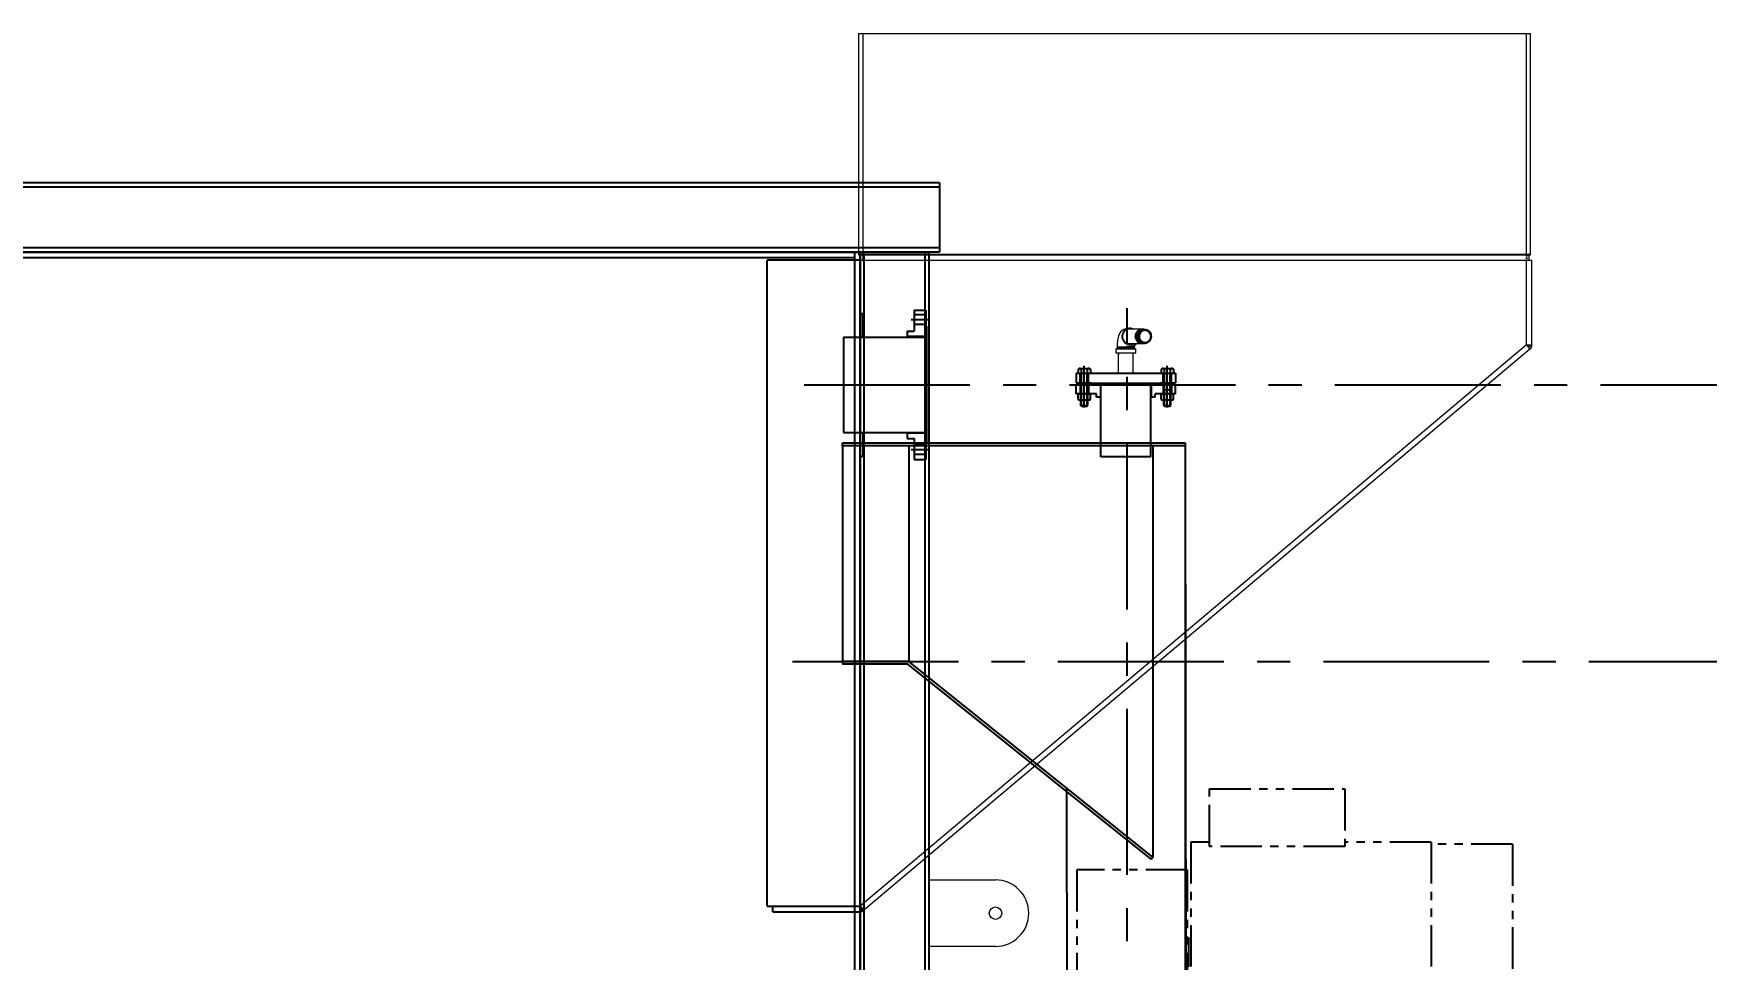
# Model space of a CAD drawing. Extents: x -1889 to 1550, y -1971 to 1122.
# Drawn here: x -842.4 to -691.2, y -352.4 to -268.7 of the extents above; entities that cross this region are included whole.
import ezdxf

# ---------------------------------------------------------------- set-up
doc = ezdxf.new("R2010")
doc.units = 0
doc.header["$LTSCALE"] = 12
doc.header["$MEASUREMENT"] = 0
doc.header["$PDMODE"] = 33
doc.header["$PDSIZE"] = -0.5
for name, pattern in [('CENTER', [2, 1.25, -0.25, 0.25, -0.25]), ('HIDDEN', [0.375, 0.25, -0.125]), ('HIDDEN2', [0.1875, 0.125, -0.0625]), ('PHANTOM2', [1.25, 0.625, -0.125, 0.125, -0.125, 0.125, -0.125])]:
    doc.linetypes.add(name, pattern=pattern)
doc.layers.get('Defpoints').update_dxf_attribs({"linetype": 'CONTINUOUS'})
for name, color, linetype in [('10 PIPE', 7, 'CONTINUOUS'), ('4 PIPE', 7, 'CONTINUOUS'), ('4-150-BLIND', 14, 'CONTINUOUS'), ('4-150-RFSO', 14, 'CONTINUOUS'), ('5-8-11NC-HHBOLT', 32, 'CONTINUOUS'), ('5-8-11NC-HHNUT', 32, 'CONTINUOUS'), ('6X20', 3, 'CONTINUOUS'), ('8 PIPE', 7, 'CONTINUOUS'), ('8-150-RFSO', 14, 'CONTINUOUS'), ('CENTER', 6, 'CENTER'), ('COVER', 3, 'CONTINUOUS'), ('DIM', 1, 'CONTINUOUS'), ('EXTERNALS', 3, 'CONTINUOUS'), ('REPAD', 7, 'CONTINUOUS'), ('SHELL', 40, 'CONTINUOUS'), ('stack conn.', 191, 'CONTINUOUS')]:
    doc.layers.add(name, color=color, linetype=linetype)
doc.layers.add('AM_11', color=92, linetype='PHANTOM2', lineweight=25)
doc.layers.add('Equipment-AM_0', color=7, linetype='CONTINUOUS', lineweight=50)
doc.styles.add('ROMANS', font='ROMANS.shx', dxfattribs={"width": 0.85, "height": 5.76})
doc.styles.get("Standard").update_dxf_attribs({"font": 'sanss___.ttf'})
doc.dimstyles.get("Standard").update_dxf_attribs({"dimtxt": 0.18, "dimasz": 0.18, "dimexe": 0.18, "dimexo": 0.0625, "dimgap": 0.09, "dimtad": 0, "dimtih": 1, "dimtoh": 1, "dimdec": 4, "dimzin": 0, "dimdsep": 46, "dimtxsty": 'Standard', "dimcen": 0.09, "dimadec": 0, "dimazin": 0, "dimtfac": 1, "dimtdec": 4, "dimtofl": 0, "dimtmove": 0, "dimatfit": 3, "dimfxl": 1, "dimtolj": 1, "dimtzin": 0, "dimarcsym": 0})

# ---------------------------------------------------------------- blocks, each defined once
blk = doc.blocks.new('A$C6a165dd2')
at = {"layer": 'COVER'}
for p, q in [((0, -0.25), (0, -0.75)), ((-7.87, -59.62), (-7.87, -59.12))]:
    blk.add_line(p, q, dxfattribs=at)
at = {"layer": 'stack conn.', "lineweight": 18}
for p, q in [((-0.13, 19.75), (-0.13, -0.25)), ((-0.13, 19.75), (60.62, 19.75)), ((0.25, 19.75), (0.25, -0.25)), ((60.25, -0.25), (60.25, 19.75)), ((60.62, -0.25), (60.62, 19.75)), ((60.5, -0.25), (0, -0.25)), ((0, -0.75), (60.5, -0.75)), ((60.25, -8.4), (60.25, -0.75)), ((60.25, -0.75), (60.75, -0.75)), ((60.5, -0.75), (60.5, -0.25)), ((60.75, -8.4), (60.75, -0.75)), ((60.25, -8.4), (0, -59.12)), ((60.57, -8.78), (0.32, -59.5)), ((60.25, -8.4), (60.75, -8.4)), ((60.25, -8.4), (60.57, -8.78)), ((60.25, -8.4), (60.7, -8.61))]:
    blk.add_line(p, q, dxfattribs=at)
at = {"layer": 'stack conn.'}
for p, q in [((-8.41, -59.12), (-8.41, -0.75)), ((0, -0.75), (-8.41, -0.75)), ((60.62, -0.25), (-0.13, -0.25)), ((-8.41, -59.12), (0, -59.12)), ((-7.87, -59.62), (0, -59.62)), ((0.32, -59.5), (0, -59.12)), ((0, -59.12), (0.17, -59.59))]:
    blk.add_line(p, q, dxfattribs=at)
at = {"layer": 'stack conn.', "linetype": 'HIDDEN2', "ltscale": 0.1}
for p, q in [((0.25, -0.25), (0.25, -0.75)), ((60.25, -0.25), (60.25, -0.75))]:
    blk.add_line(p, q, dxfattribs=at)
at = {"layer": 'stack conn.', "lineweight": 18}
for centre, start, end in [((60.25, -8.4), 309.941, 0), ((0, -59.12), 270, 310.091)]:
    blk.add_arc(centre, 0.5, start, end, dxfattribs=at)
blk = doc.blocks.new('A$Cedb5603b')
at = {"layer": '10 PIPE'}
for p, q in [((10.62, 105.62), (10.75, 0)), ((-0.13, 74.71), (0, 0))]:
    blk.add_line(p, q, dxfattribs=at)
at = {"layer": '4 PIPE'}
for p, q in [((2.99, 104.62), (2.99, 111.12)), ((7.49, 111.12), (2.99, 111.12)), ((7.49, 104.62), (7.49, 111.12)), ((7.49, 104.62), (2.99, 104.62))]:
    blk.add_line(p, q, dxfattribs=at)
at = {"layer": '4-150-BLIND'}
for p, q in [((0.74, 112.18), (9.74, 112.18)), ((0.74, 112.18), (0.74, 111.31)), ((1.12, 111.31), (1.12, 112.18)), ((1.87, 111.31), (1.87, 112.18)), ((8.62, 111.31), (8.62, 112.18)), ((9.37, 111.31), (9.37, 112.18)), ((9.74, 112.18), (9.74, 111.31)), ((0.74, 111.31), (2.15, 111.31)), ((2.15, 111.31), (2.15, 111.25)), ((2.15, 111.25), (8.34, 111.25)), ((8.34, 111.31), (9.74, 111.31)), ((8.34, 111.31), (8.34, 111.25))]:
    blk.add_line(p, q, dxfattribs=at)
at = {"layer": '4-150-RFSO'}
for p, q in [((0.74, 110.31), (0.74, 111.18)), ((2.15, 111.18), (0.74, 111.18)), ((1.12, 111.18), (1.12, 110.31)), ((1.87, 111.18), (1.87, 110.31)), ((8.34, 111.25), (2.15, 111.25)), ((2.15, 111.18), (2.15, 111.25)), ((2.96, 111.25), (2.96, 110)), ((7.53, 111.25), (7.53, 110)), ((8.34, 111.18), (8.34, 111.25)), ((9.74, 111.18), (8.34, 111.18)), ((8.62, 111.18), (8.62, 110.31)), ((9.37, 111.18), (9.37, 110.31)), ((9.74, 110.31), (9.74, 111.18)), ((2.59, 110.31), (0.74, 110.31)), ((2.59, 110), (2.59, 110.31)), ((2.99, 110), (2.59, 110)), ((7.9, 110), (7.49, 110)), ((9.74, 110.31), (7.9, 110.31)), ((7.9, 110), (7.9, 110.31))]:
    blk.add_line(p, q, dxfattribs=at)
at = {"layer": '5-8-11NC-HHBOLT'}
for p, q in [((1.03, 112.59), (0.95, 112.54)), ((0.95, 112.54), (0.95, 112.18)), ((0.95, 112.18), (2.04, 112.18)), ((1.03, 112.59), (1.96, 112.59)), ((1.18, 109.24), (1.18, 112.18)), ((1.22, 112.54), (1.22, 112.18)), ((1.76, 112.54), (1.76, 112.18)), ((1.81, 109.24), (1.81, 112.18)), ((1.96, 112.59), (2.04, 112.54)), ((2.04, 112.54), (2.04, 112.18)), ((8.53, 112.59), (8.45, 112.54)), ((8.45, 112.54), (8.45, 112.18)), ((8.45, 112.18), (9.54, 112.18)), ((8.53, 112.59), (9.46, 112.59)), ((8.68, 109.24), (8.68, 112.18)), ((8.72, 112.54), (8.72, 112.18)), ((9.26, 112.54), (9.26, 112.18)), ((9.31, 109.24), (9.31, 112.18)), ((9.46, 112.59), (9.54, 112.54)), ((9.54, 112.54), (9.54, 112.18)), ((8.74, 110.68), (9.25, 110.68)), ((1.18, 109.24), (1.81, 109.24)), ((1.24, 109.18), (1.18, 109.24)), ((1.24, 109.18), (1.75, 109.18)), ((1.75, 109.18), (1.81, 109.24)), ((8.68, 109.24), (9.31, 109.24)), ((8.74, 109.18), (8.68, 109.24)), ((8.74, 109.18), (9.25, 109.18)), ((9.25, 109.18), (9.31, 109.24))]:
    blk.add_line(p, q, dxfattribs=at)
at = {"layer": '5-8-11NC-HHBOLT', "linetype": 'HIDDEN'}
for p, q in [((1.24, 109.24), (1.24, 112.18)), ((1.75, 109.24), (1.75, 112.18)), ((8.74, 109.24), (8.74, 112.18)), ((9.25, 109.24), (9.25, 112.18))]:
    blk.add_line(p, q, dxfattribs=at)
at = {"layer": '5-8-11NC-HHBOLT'}
for centre, radius, start, end in [((1.09, 112.35), 0.24, 55.6158, 124.3842), ((1.49, 111.69), 0.896, 72.412, 107.588), ((1.9, 112.35), 0.24, 55.6158, 124.3842), ((8.59, 112.35), 0.24, 55.6158, 124.3842), ((8.99, 111.69), 0.896, 72.412, 107.588), ((9.4, 112.35), 0.24, 55.6158, 124.3842)]:
    blk.add_arc(centre, radius, start, end, dxfattribs=at)
at = {"layer": '5-8-11NC-HHNUT'}
for p, q in [((0.95, 110.27), (1.03, 110.31)), ((0.95, 109.79), (0.95, 110.27)), ((0.95, 109.79), (1.03, 109.75)), ((1.03, 110.31), (1.96, 110.31)), ((1.03, 109.75), (1.96, 109.75)), ((1.22, 109.79), (1.22, 110.27)), ((1.76, 109.79), (1.76, 110.27)), ((2.04, 110.27), (1.96, 110.31)), ((2.04, 109.79), (1.96, 109.75)), ((2.04, 109.79), (2.04, 110.27)), ((8.45, 110.27), (8.53, 110.31)), ((8.45, 109.79), (8.45, 110.27)), ((8.45, 109.79), (8.53, 109.75)), ((8.53, 110.31), (9.46, 110.31)), ((8.53, 109.75), (9.46, 109.75)), ((8.72, 109.79), (8.72, 110.27)), ((9.26, 109.79), (9.26, 110.27)), ((9.54, 110.27), (9.46, 110.31)), ((9.54, 109.79), (9.46, 109.75)), ((9.54, 109.79), (9.54, 110.27))]:
    blk.add_line(p, q, dxfattribs=at)
for centre, radius, start, end in [((1.09, 110.07), 0.24, 55.6158, 124.3842), ((1.09, 109.99), 0.24, 235.6158, 304.3842), ((1.49, 109.41), 0.896, 72.412, 107.588), ((1.49, 110.64), 0.896, 252.412, 287.588), ((1.9, 110.07), 0.24, 55.6158, 124.3842), ((1.9, 109.99), 0.24, 235.6158, 304.3842), ((8.59, 110.07), 0.24, 55.6158, 124.3842), ((8.59, 109.99), 0.24, 235.6158, 304.3842), ((8.99, 109.41), 0.896, 72.412, 107.588), ((8.99, 110.64), 0.896, 252.412, 287.588), ((9.4, 110.07), 0.24, 55.6158, 124.3842), ((9.4, 109.99), 0.24, 235.6158, 304.3842)]:
    blk.add_arc(centre, radius, start, end, dxfattribs=at)
at = {"layer": 'CENTER'}
for p, q in [((1.49, 109.06), (1.49, 112.82)), ((8.99, 109.06), (8.99, 112.82))]:
    blk.add_line(p, q, dxfattribs=at)
at = {"layer": 'COVER'}
for p, q in [((-20.38, 105.87), (10.62, 105.87)), ((-20.38, 105.62), (-20.38, 105.87)), ((10.62, 105.62), (-20.38, 105.62)), ((-20.38, 105.62), (-20.38, 86.12)), ((-14.38, 105.62), (-14.38, 86.12)), ((7.7, 105.62), (7.7, 68.43)), ((10.62, 105.87), (10.62, 105.62)), ((10.62, 105.87), (10.62, 57.87)), ((-14.38, 86.12), (-20.38, 86.12)), ((-20.38, 86.12), (-20.38, 85.87)), ((-14.47, 85.87), (-20.38, 85.87)), ((7.54, 68.24), (-14.47, 85.87)), ((7.7, 68.43), (-14.38, 86.12)), ((7.54, 68.24), (7.7, 68.43))]:
    blk.add_line(p, q, dxfattribs=at)
at = {"layer": 'Equipment-AM_0', "lineweight": 18}
for p, q in [((6.74, 116.15), (5.5, 116.15)), ((5.64, 116.15), (5.6, 116.16)), ((6.1, 115.45), (6.1, 115.49)), ((6.48, 115.1), (6.48, 115.1)), ((6.86, 116.14), (6.76, 116.14)), ((6.82, 116.15), (6.81, 116.15)), ((6.84, 116.14), (6.83, 116.14)), ((6.91, 116.13), (6.83, 116.14)), ((6.88, 116.14), (6.84, 116.14)), ((6.86, 116.14), (6.86, 116.14)), ((6.88, 116.14), (6.88, 116.14)), ((6.94, 116.13), (6.88, 116.13)), ((6.91, 116.13), (6.88, 116.13)), ((6.91, 116.13), (6.89, 116.13)), ((6.91, 116.12), (6.89, 116.12)), ((6.9, 116.13), (6.9, 116.13)), ((7, 116.12), (6.91, 116.13)), ((6.92, 116.13), (6.92, 116.13)), ((6.96, 116.12), (6.92, 116.13)), ((6.94, 116.13), (6.94, 116.13)), ((6.96, 116.13), (6.96, 116.13)), ((6.98, 116.12), (6.98, 116.12)), ((7.02, 116.12), (6.99, 116.12)), ((7, 116.12), (7, 116.12)), ((7.01, 116.12), (7.1, 116.1)), ((7.03, 116.12), (7.02, 116.12)), ((4.35, 114.34), (4.35, 114.02)), ((5.46, 114.34), (4.35, 114.34)), ((4.35, 114.02), (6.14, 114.02)), ((4.38, 114.37), (5.33, 114.37)), ((6.11, 113.99), (4.38, 113.99)), ((4.45, 114.56), (4.45, 114.43)), ((4.45, 114.56), (5.31, 114.56)), ((4.45, 114.43), (5.31, 114.43)), ((4.59, 113.99), (4.59, 113.84)), ((4.59, 112.18), (4.59, 113.99)), ((5.31, 114.43), (5.31, 114.56)), ((5.31, 114.56), (5.35, 114.56)), ((5.31, 114.43), (5.35, 114.43)), ((5.33, 114.37), (5.32, 114.37)), ((5.35, 114.4), (5.4, 114.61)), ((5.35, 114.56), (5.35, 114.43)), ((5.35, 114.4), (5.35, 114.4)), ((5.44, 114.6), (5.39, 114.4)), ((6.14, 114.34), (5.46, 114.34)), ((5.5, 114.84), (6.74, 114.84)), ((5.53, 114.6), (5.61, 114.6)), ((5.53, 114.4), (5.58, 114.6)), ((5.55, 114.4), (5.6, 114.6)), ((5.56, 114.43), (5.55, 114.43)), ((5.56, 114.44), (5.56, 114.43)), ((5.56, 114.43), (6.03, 114.43)), ((5.58, 114.37), (6.11, 114.37)), ((5.58, 114.37), (5.58, 114.37)), ((5.59, 114.56), (6.03, 114.56)), ((5.9, 112.18), (5.9, 113.99)), ((6.03, 114.43), (6.03, 114.56)), ((6.14, 114.02), (6.14, 114.34)), ((6.78, 114.84), (6.87, 114.85)), ((6.82, 114.84), (6.85, 114.85)), ((6.82, 114.84), (6.83, 114.84)), ((6.85, 114.84), (6.85, 114.84)), ((6.87, 114.85), (6.93, 114.86)), ((6.87, 114.85), (6.87, 114.85)), ((6.89, 114.85), (6.89, 114.85)), ((6.91, 114.85), (6.91, 114.85)), ((6.92, 114.86), (7.02, 114.88)), ((6.93, 114.86), (7.01, 114.87)), ((6.93, 114.85), (6.93, 114.86)), ((6.94, 114.86), (6.99, 114.87)), ((6.95, 114.86), (7.07, 114.89)), ((6.95, 114.86), (6.95, 114.86)), ((6.97, 114.86), (6.97, 114.86)), ((6.97, 114.86), (6.99, 114.86)), ((6.99, 114.86), (7, 114.86)), ((7.01, 114.87), (7.02, 114.87))]:
    blk.add_line(p, q, dxfattribs=at)
at = {"layer": 'Equipment-AM_0', "lineweight": 18, "flags": 128}
for points in [[(4.77, 115.93), (4.75, 115.9), (4.7, 115.82), (4.66, 115.74), (4.62, 115.65), (4.58, 115.54), (4.54, 115.41), (4.51, 115.27), (4.49, 115.14), (4.48, 115.01), (4.46, 114.88), (4.46, 114.75), (4.45, 114.62), (4.45, 114.56)], [(5.95, 116.15), (5.9, 116.18), (5.81, 116.21), (5.71, 116.23), (5.61, 116.24), (5.51, 116.23), (5.42, 116.21), (5.32, 116.18), (5.24, 116.13), (5.16, 116.07), (5.08, 116), (5.02, 115.92), (4.97, 115.84), (4.93, 115.74), (4.9, 115.64), (4.89, 115.54), (4.89, 115.44), (4.9, 115.34), (4.93, 115.24), (4.97, 115.15), (5.02, 115.06), (5.08, 114.98), (5.16, 114.91), (5.24, 114.86), (5.32, 114.81), (5.42, 114.77), (5.51, 114.75), (5.61, 114.75), (5.61, 114.75)], [(5.73, 116.15), (5.64, 116.16), (5.55, 116.16), (5.45, 116.15), (5.36, 116.12), (5.28, 116.08), (5.2, 116.02), (5.13, 115.96), (5.06, 115.88), (5.02, 115.8), (4.98, 115.71), (4.95, 115.61), (4.94, 115.52), (4.95, 115.42), (4.96, 115.32), (5, 115.23), (5.04, 115.14), (5.09, 115.06), (5.16, 114.99), (5.24, 114.93), (5.32, 114.88), (5.41, 114.85), (5.5, 114.83), (5.59, 114.82), (5.59, 114.82)], [(5.5, 116.15), (5.5, 116.15), (5.43, 116.15)], [(6.13, 115.7), (6.11, 115.59), (6.1, 115.47)], [(6.1, 115.47), (6.12, 115.36), (6.15, 115.25)], [(6.84, 114.85), (6.8, 114.84), (6.69, 114.84), (6.58, 114.86), (6.48, 114.9), (6.39, 114.95), (6.3, 115.02), (6.23, 115.1), (6.18, 115.2), (6.14, 115.3), (6.11, 115.41), (6.11, 115.52), (6.12, 115.63), (6.15, 115.74), (6.2, 115.83), (6.26, 115.92), (6.34, 116), (6.42, 116.06), (6.51, 116.1), (6.6, 116.13), (6.69, 116.15), (6.78, 116.15), (6.82, 116.14)], [(6.83, 116.13), (6.76, 116.15), (6.62, 116.14), (6.49, 116.09), (6.37, 116.02), (6.26, 115.92), (6.18, 115.8), (6.13, 115.67), (6.11, 115.53), (6.12, 115.38), (6.16, 115.24), (6.23, 115.11), (6.32, 115), (6.44, 114.92)], [(6.85, 114.85), (6.79, 114.84), (6.68, 114.85), (6.58, 114.87), (6.48, 114.91), (6.39, 114.97), (6.31, 115.04), (6.24, 115.13), (6.19, 115.22), (6.15, 115.33), (6.13, 115.44), (6.13, 115.55), (6.15, 115.66), (6.18, 115.76), (6.23, 115.86), (6.3, 115.94), (6.38, 116.02), (6.47, 116.07), (6.57, 116.12), (6.67, 116.14), (6.78, 116.15), (6.84, 116.14)], [(6.23, 115.89), (6.18, 115.8), (6.13, 115.7)], [(6.18, 115.75), (6.15, 115.65), (6.13, 115.54)], [(6.13, 115.54), (6.13, 115.43), (6.15, 115.31)], [(6.84, 116.14), (6.81, 116.14), (6.67, 116.14), (6.54, 116.1), (6.41, 116.04), (6.3, 115.94), (6.22, 115.83), (6.16, 115.69), (6.14, 115.55), (6.14, 115.41), (6.17, 115.27), (6.24, 115.14), (6.33, 115.03), (6.44, 114.94), (6.57, 114.88), (6.71, 114.85), (6.85, 114.85), (6.91, 114.86)], [(6.16, 115.6), (6.15, 115.49), (6.16, 115.38)], [(6.15, 115.31), (6.19, 115.21), (6.25, 115.11)], [(6.15, 115.25), (6.2, 115.15), (6.26, 115.06)], [(6.87, 114.85), (6.79, 114.84), (6.68, 114.85), (6.58, 114.88), (6.48, 114.93), (6.39, 114.99), (6.31, 115.06), (6.25, 115.15), (6.2, 115.25), (6.17, 115.36), (6.16, 115.46), (6.16, 115.57), (6.18, 115.68), (6.22, 115.78), (6.27, 115.88), (6.34, 115.96), (6.42, 116.03), (6.52, 116.08), (6.61, 116.12), (6.72, 116.14), (6.82, 116.14), (6.86, 116.14)], [(6.83, 116.14), (6.72, 116.14), (6.58, 116.11), (6.46, 116.05), (6.35, 115.96), (6.26, 115.85), (6.2, 115.72), (6.16, 115.58), (6.16, 115.44), (6.19, 115.29), (6.25, 115.16), (6.33, 115.05), (6.44, 114.95), (6.56, 114.89), (6.72, 114.85), (6.88, 114.85), (6.92, 114.86)], [(6.23, 115.81), (6.19, 115.71), (6.16, 115.6)], [(6.16, 115.38), (6.19, 115.27), (6.24, 115.17)], [(6.92, 114.86), (6.89, 114.85), (6.78, 114.85), (6.68, 114.86), (6.57, 114.89), (6.48, 114.94), (6.39, 115.01), (6.32, 115.09), (6.26, 115.18), (6.22, 115.28), (6.19, 115.38), (6.18, 115.49), (6.19, 115.6), (6.21, 115.71), (6.25, 115.8), (6.31, 115.9), (6.38, 115.98), (6.47, 116.04), (6.56, 116.09), (6.66, 116.13), (6.77, 116.14), (6.87, 116.14), (6.9, 116.13)], [(6.76, 116.13), (6.65, 116.12), (6.5, 116.06), (6.38, 115.96), (6.28, 115.84), (6.21, 115.69), (6.18, 115.53), (6.19, 115.37), (6.24, 115.22), (6.33, 115.08), (6.44, 114.97), (6.58, 114.89), (6.73, 114.85), (6.89, 114.85), (6.92, 114.86)], [(6.3, 115.94), (6.23, 115.85), (6.18, 115.75)], [(6.2, 115.66), (6.18, 115.55), (6.18, 115.44)], [(6.18, 115.44), (6.2, 115.33), (6.23, 115.23)], [(6.93, 114.86), (6.88, 114.85), (6.78, 114.85), (6.67, 114.87), (6.57, 114.91), (6.48, 114.96), (6.4, 115.03), (6.33, 115.11), (6.27, 115.2), (6.23, 115.3), (6.21, 115.41), (6.2, 115.52), (6.22, 115.63), (6.24, 115.73), (6.29, 115.83), (6.35, 115.91), (6.43, 115.99), (6.51, 116.05), (6.61, 116.1), (6.71, 116.13), (6.81, 116.14), (6.92, 116.13), (6.93, 116.13)], [(6.29, 115.86), (6.23, 115.77), (6.2, 115.66)], [(6.24, 115.72), (6.21, 115.62), (6.2, 115.51)], [(6.2, 115.51), (6.21, 115.39), (6.23, 115.29)], [(6.65, 116.11), (6.53, 116.06), (6.41, 115.97), (6.31, 115.85), (6.24, 115.7), (6.21, 115.54), (6.21, 115.38), (6.26, 115.23), (6.34, 115.09), (6.46, 114.98), (6.59, 114.9), (6.6, 114.9)], [(6.23, 115.57), (6.22, 115.46), (6.24, 115.35)], [(6.93, 114.86), (6.88, 114.85), (6.77, 114.86), (6.67, 114.88), (6.57, 114.92), (6.48, 114.98), (6.4, 115.05), (6.34, 115.13), (6.28, 115.23), (6.25, 115.33), (6.23, 115.44), (6.23, 115.55), (6.24, 115.65), (6.28, 115.75), (6.33, 115.85), (6.39, 115.93), (6.47, 116.01), (6.56, 116.06), (6.65, 116.11), (6.76, 116.13), (6.86, 116.14), (6.92, 116.13)], [(6.81, 116.13), (6.71, 116.12), (6.56, 116.06), (6.44, 115.97), (6.33, 115.85), (6.26, 115.71), (6.23, 115.55), (6.24, 115.39), (6.28, 115.24), (6.36, 115.1), (6.47, 114.99), (6.61, 114.91), (6.76, 114.86)], [(6.37, 115.98), (6.29, 115.9), (6.23, 115.81)], [(6.29, 115.78), (6.25, 115.68), (6.23, 115.57)], [(6.23, 115.29), (6.28, 115.19), (6.34, 115.09)], [(6.23, 115.23), (6.29, 115.13), (6.35, 115.04)], [(6.35, 115.91), (6.28, 115.82), (6.24, 115.72)], [(6.24, 115.35), (6.27, 115.24), (6.32, 115.15)], [(6.24, 115.17), (6.3, 115.08), (6.38, 115)], [(6.97, 114.86), (6.87, 114.85), (6.77, 114.86), (6.67, 114.89), (6.57, 114.94), (6.48, 114.99), (6.41, 115.07), (6.35, 115.16), (6.3, 115.25), (6.27, 115.36), (6.25, 115.46), (6.25, 115.57), (6.28, 115.68), (6.31, 115.78), (6.37, 115.87), (6.43, 115.95), (6.52, 116.02), (6.6, 116.07), (6.7, 116.11), (6.8, 116.13), (6.91, 116.13), (6.94, 116.13)], [(6.26, 115.63), (6.25, 115.52), (6.25, 115.41)], [(6.25, 115.41), (6.28, 115.3), (6.32, 115.2)], [(6.25, 115.11), (6.32, 115.03), (6.4, 114.96)], [(6.74, 116.12), (6.74, 116.12), (6.59, 116.07), (6.47, 115.98), (6.36, 115.86), (6.29, 115.72), (6.26, 115.56), (6.26, 115.4), (6.3, 115.25), (6.38, 115.11), (6.49, 115), (6.62, 114.91), (6.72, 114.88)], [(6.34, 115.83), (6.29, 115.73), (6.26, 115.63)], [(6.26, 115.06), (6.34, 114.98), (6.43, 114.92)], [(7.08, 114.88), (7.07, 114.88), (6.97, 114.86), (6.87, 114.86), (6.76, 114.87), (6.66, 114.9), (6.57, 114.95), (6.49, 115.02), (6.41, 115.09), (6.35, 115.18), (6.31, 115.28), (6.28, 115.38), (6.27, 115.49), (6.28, 115.6), (6.31, 115.7), (6.35, 115.8), (6.41, 115.89), (6.48, 115.97), (6.56, 116.03), (6.65, 116.08), (6.75, 116.11), (6.85, 116.13), (6.95, 116.13), (6.96, 116.13)], [(6.3, 115.69), (6.28, 115.58), (6.27, 115.47)], [(6.27, 115.47), (6.28, 115.36), (6.32, 115.26)], [(6.81, 116.12), (6.77, 116.12), (6.62, 116.07), (6.5, 115.98), (6.39, 115.86), (6.32, 115.72), (6.28, 115.57), (6.28, 115.41), (6.32, 115.26), (6.4, 115.12), (6.5, 115), (6.63, 114.92), (6.75, 114.88)], [(6.44, 116.02), (6.35, 115.95), (6.29, 115.86)], [(6.41, 115.96), (6.34, 115.87), (6.29, 115.78)], [(7.18, 114.92), (7.17, 114.91), (7.07, 114.88), (6.97, 114.86), (6.86, 114.86), (6.76, 114.88), (6.66, 114.91), (6.57, 114.97), (6.49, 115.03), (6.42, 115.12), (6.37, 115.21), (6.33, 115.31), (6.3, 115.41), (6.3, 115.52), (6.31, 115.62), (6.34, 115.73), (6.38, 115.82), (6.45, 115.91), (6.52, 115.98), (6.6, 116.04), (6.7, 116.09), (6.8, 116.12), (6.9, 116.13), (6.99, 116.12)], [(6.47, 116.08), (6.38, 116.02), (6.3, 115.94)], [(6.4, 115.88), (6.34, 115.79), (6.3, 115.69)], [(6.35, 115.75), (6.31, 115.64), (6.3, 115.54)], [(6.3, 115.54), (6.3, 115.43), (6.32, 115.32)], [(6.76, 116.1), (6.65, 116.07), (6.52, 115.98), (6.42, 115.87), (6.35, 115.73), (6.31, 115.58), (6.31, 115.42), (6.34, 115.27), (6.42, 115.13), (6.52, 115.01), (6.65, 114.92), (6.79, 114.87), (6.84, 114.87)], [(6.35, 115.5), (6.35, 115.52), (6.36, 115.6), (6.41, 115.77), (6.46, 115.86), (6.53, 115.94), (6.6, 116.01), (6.69, 116.06), (6.79, 116.1), (6.89, 116.12), (6.99, 116.12), (7.09, 116.11), (7.19, 116.07), (7.28, 116.02), (7.36, 115.96), (7.43, 115.88), (7.49, 115.79), (7.53, 115.69), (7.55, 115.59), (7.56, 115.48), (7.55, 115.38), (7.52, 115.27), (7.47, 115.18), (7.41, 115.09), (7.34, 115.02), (7.26, 114.95), (7.17, 114.91), (7.07, 114.87), (6.96, 114.86), (6.86, 114.87), (6.76, 114.89), (6.66, 114.93), (6.57, 114.98), (6.49, 115.06), (6.43, 115.14), (6.38, 115.23), (6.34, 115.33), (6.32, 115.44), (6.32, 115.54), (6.34, 115.65), (6.37, 115.75), (6.42, 115.84), (6.49, 115.93), (6.56, 116), (6.65, 116.05), (6.74, 116.1), (6.84, 116.12), (6.95, 116.13), (7.02, 116.12)], [(6.33, 115.6), (6.32, 115.49), (6.33, 115.38)], [(6.32, 115.32), (6.36, 115.22), (6.41, 115.12)], [(6.32, 115.26), (6.36, 115.16), (6.43, 115.07)], [(6.32, 115.2), (6.37, 115.11), (6.45, 115.03)], [(6.32, 115.15), (6.39, 115.06), (6.47, 114.98)], [(6.87, 116.12), (6.83, 116.11), (6.68, 116.07), (6.55, 115.99), (6.45, 115.88), (6.37, 115.74), (6.33, 115.59), (6.33, 115.43), (6.36, 115.28), (6.43, 115.14), (6.54, 115.02), (6.66, 114.93), (6.81, 114.88), (6.96, 114.86), (7.11, 114.89), (7.18, 114.92)], [(6.4, 115.8), (6.35, 115.7), (6.33, 115.6)], [(6.33, 115.38), (6.36, 115.28), (6.4, 115.18)], [(6.48, 116), (6.4, 115.92), (6.34, 115.83)], [(6.34, 115.09), (6.41, 115.01), (6.5, 114.95)], [(7.54, 115.39), (7.55, 115.47), (7.54, 115.63), (7.49, 115.78), (7.41, 115.91), (7.29, 116.01), (7.16, 116.08), (7.01, 116.12), (6.86, 116.11), (6.72, 116.07), (6.58, 115.99), (6.48, 115.88), (6.4, 115.75), (6.36, 115.61), (6.35, 115.45), (6.35, 115.45)], [(6.51, 116.05), (6.42, 115.99), (6.35, 115.91)], [(6.46, 115.93), (6.4, 115.84), (6.35, 115.75)], [(6.36, 115.66), (6.35, 115.55), (6.35, 115.44)], [(6.35, 115.5), (6.35, 115.47), (6.35, 115.45)], [(6.35, 115.44), (6.36, 115.34), (6.4, 115.23)], [(6.35, 115.04), (6.44, 114.97), (6.53, 114.91)], [(6.45, 115.85), (6.4, 115.76), (6.36, 115.66)], [(6.38, 115), (6.47, 114.93), (6.56, 114.88)], [(6.55, 116.03), (6.47, 115.96), (6.4, 115.88)], [(6.53, 115.97), (6.45, 115.89), (6.4, 115.8)], [(6.4, 115.23), (6.4, 115.22), (6.48, 115.1)], [(6.4, 115.18), (6.46, 115.09), (6.54, 115.01)], [(6.58, 115.09), (6.49, 115.2), (6.45, 115.28), (6.42, 115.37), (6.41, 115.47), (6.41, 115.57), (6.43, 115.66), (6.46, 115.75), (6.51, 115.84), (6.57, 115.91), (6.64, 115.98), (6.73, 116.03), (6.81, 116.06), (6.91, 116.08), (7, 116.08), (7.1, 116.07), (7.19, 116.04), (7.28, 116), (7.35, 115.94), (7.42, 115.86), (7.48, 115.78), (7.52, 115.69), (7.54, 115.59), (7.55, 115.49), (7.54, 115.39), (7.52, 115.29), (7.48, 115.19), (7.42, 115.11), (7.36, 115.03), (7.28, 114.97), (7.19, 114.92), (7.09, 114.89), (6.99, 114.87), (6.89, 114.87), (6.79, 114.89), (6.69, 114.93), (6.61, 114.98), (6.54, 115.04), (6.48, 115.1)], [(6.59, 116.08), (6.49, 116.03), (6.41, 115.96)], [(6.41, 115.12), (6.48, 115.04), (6.56, 114.97)], [(6.43, 115.07), (6.5, 115), (6.59, 114.94)], [(6.6, 116.01), (6.52, 115.94), (6.45, 115.85)], [(6.45, 115.03), (6.53, 114.96), (6.62, 114.91)], [(6.63, 116.06), (6.54, 116), (6.46, 115.93)], [(7.49, 115.61), (7.46, 115.7), (7.42, 115.77), (7.37, 115.84), (7.31, 115.9), (7.24, 115.95), (7.17, 115.99), (7.09, 116.02), (7.01, 116.03), (6.92, 116.03), (6.84, 116.01), (6.76, 115.98), (6.69, 115.94), (6.62, 115.89), (6.57, 115.82), (6.52, 115.75), (6.49, 115.67), (6.47, 115.59), (6.46, 115.5), (6.46, 115.41), (6.48, 115.33), (6.51, 115.25), (6.56, 115.18), (6.61, 115.11), (6.68, 115.06), (6.75, 115.01), (6.83, 114.98), (6.91, 114.96), (6.99, 114.96), (7.07, 114.96), (7.15, 114.99), (7.23, 115.02), (7.3, 115.07), (7.36, 115.13), (7.41, 115.2), (7.45, 115.27), (7.48, 115.36), (7.5, 115.44), (7.5, 115.53), (7.49, 115.61)], [(7.47, 115.61), (7.45, 115.69), (7.41, 115.77), (7.36, 115.84), (7.3, 115.9), (7.23, 115.95), (7.15, 115.98), (7.07, 116.01), (6.99, 116.02), (6.9, 116.01), (6.82, 115.99), (6.75, 115.96), (6.67, 115.91), (6.61, 115.86), (6.56, 115.79), (6.52, 115.71), (6.49, 115.63), (6.47, 115.55), (6.47, 115.46), (6.48, 115.37), (6.51, 115.29), (6.55, 115.22), (6.6, 115.15), (6.66, 115.09), (6.73, 115.04), (6.8, 115), (6.88, 114.98), (6.97, 114.97), (7.05, 114.97), (7.13, 114.99), (7.21, 115.03), (7.28, 115.07), (7.34, 115.13), (7.4, 115.2), (7.44, 115.27), (7.47, 115.35), (7.48, 115.44), (7.49, 115.52), (7.47, 115.61)], [(6.47, 114.98), (6.56, 114.92), (6.66, 114.88)], [(6.67, 116.1), (6.57, 116.06), (6.48, 116)], [(6.71, 116.13), (6.61, 116.1), (6.51, 116.05)], [(6.7, 116.08), (6.61, 116.03), (6.53, 115.97)], [(6.54, 115.01), (6.62, 114.95), (6.72, 114.9)], [(6.75, 116.11), (6.65, 116.08), (6.55, 116.03)], [(6.56, 114.97), (6.66, 114.92), (6.76, 114.88)], [(6.79, 116.13), (6.69, 116.12), (6.59, 116.08)], [(6.78, 116.1), (6.69, 116.06), (6.6, 116.01)], [(6.83, 116.12), (6.72, 116.1), (6.63, 116.06)], [(6.88, 116.13), (6.77, 116.13), (6.67, 116.1)], [(6.91, 116.13), (6.81, 116.11), (6.7, 116.08)], [(6.9, 116.13), (6.82, 116.14), (6.71, 116.13)], [(6.96, 116.13), (6.85, 116.13), (6.75, 116.11)], [(6.99, 116.12), (6.89, 116.12), (6.78, 116.1)], [(6.92, 116.13), (6.9, 116.13), (6.79, 116.13)], [(6.98, 116.12), (6.93, 116.13), (6.83, 116.12)], [(6.97, 116.12), (6.95, 116.12), (6.85, 116.12)], [(7.04, 116.1), (7.01, 116.11), (6.94, 116.12)], [(5.39, 114.4), (5.51, 114.41), (5.53, 114.4)], [(5.53, 114.36), (5.51, 114.36), (5.39, 114.36)], [(5.42, 114.84), (5.46, 114.84), (5.5, 114.84)], [(5.58, 114.37), (5.58, 114.37), (5.57, 114.37), (5.56, 114.36), (5.55, 114.36), (5.53, 114.36)], [(5.55, 114.82), (5.6, 114.83), (5.64, 114.84)], [(5.55, 114.4), (5.55, 114.4), (5.55, 114.4)], [(5.57, 114.37), (5.57, 114.37), (5.56, 114.37)], [(5.59, 114.82), (5.69, 114.83), (5.73, 114.84)], [(6.4, 114.96), (6.5, 114.9), (6.6, 114.86)], [(6.43, 114.92), (6.53, 114.87), (6.64, 114.85)], [(6.5, 114.95), (6.59, 114.89), (6.7, 114.86)], [(6.53, 114.91), (6.63, 114.87), (6.74, 114.85)], [(6.56, 114.88), (6.67, 114.85), (6.78, 114.84)], [(6.59, 114.94), (6.69, 114.89), (6.79, 114.86)], [(6.6, 114.86), (6.71, 114.84), (6.82, 114.84)], [(6.62, 114.91), (6.73, 114.87), (6.83, 114.85)], [(6.7, 114.84), (6.66, 114.84), (6.63, 114.84)], [(6.64, 114.85), (6.75, 114.84), (6.82, 114.84)], [(6.66, 114.88), (6.76, 114.86), (6.87, 114.85)], [(6.7, 114.86), (6.8, 114.85), (6.91, 114.85)], [(6.72, 114.9), (6.82, 114.87), (6.93, 114.86)], [(6.76, 114.84), (6.76, 114.84), (6.72, 114.84)], [(6.74, 114.85), (6.84, 114.85), (6.89, 114.85)], [(6.76, 114.88), (6.86, 114.86), (6.97, 114.86)], [(6.79, 114.86), (6.9, 114.86), (6.97, 114.86)], [(6.87, 114.85), (6.85, 114.85), (6.8, 114.84)], [(6.96, 114.86), (7.1, 114.89), (7.13, 114.9)]]:
    blk.add_lwpolyline(points, dxfattribs=at)
at = {"layer": 'Equipment-AM_0', "lineweight": 18}
for centre, radius, start, end in [((6.75, 115.5), 0.648, 103.9062, 168.5918), ((6.76, 115.48), 0.657, 200.9986, 229.8552), ((6.74, 115.52), 0.63, 103.664, 143.6945), ((6.99, 115.49), 0.642, 179.6514, 217.9332), ((6.94, 115.52), 0.598, 186.2708, 273.2079), ((6.74, 115.47), 0.632, 231.8799, 247.2658), ((6.78, 115.53), 0.616, 91.9522, 132.3968), ((6.8, 115.53), 0.609, 86.0796, 126.6817), ((6.75, 115.58), 0.569, 81.0752, 118.9923), ((6.96, 115.44), 0.514, 218.1947, 272.0266), ((6.97, 115.47), 0.545, 223.354, 270.6906), ((6.74, 115.53), 0.618, 82.7212, 103.3743), ((4.38, 114.34), 0.03, 90, 180), ((4.38, 114.02), 0.03, 180, 270), ((4.39, 114.43), 0.06, 270, 0), ((5.87, 114.57), 0.551, 173.8913, 180.1599), ((5.48, 114.42), 0.164, 176.9796, 197.2831), ((5.32, 114.4), 0.0316, 272.8101, 354.952), ((5.33, 114.4), 0.0293, 274.3118, 14.2643), ((5.32, 114.4), 0.0294, 271.831, 6.1656), ((5.93, 119.51), 5.17, 263.316, 264.0214), ((5.78, 114.57), 0.436, 173.2479, 180.1873), ((5.4, 114.42), 0.0582, 175.9393, 205.0297), ((5.36, 114.87), 0.463, 269.0863, 273.4442), ((5.51, 114.39), 0.116, 171.5131, 193.4868), ((5.61, 114.38), 0.0882, 164.2509, 193.2713), ((5.54, 114.31), 0.0958, 83.6159, 95.8738), ((5.58, 114.4), 0.03, 167.6924, 269.9852), ((5.65, 114.42), 0.0943, 175.2515, 211.7823), ((5.6, 115.45), 0.854, 270.1464, 313.8351), ((5.61, 115.45), 0.706, 270.0492, 299.0209), ((5.61, 115.45), 0.825, 270.1392, 311.5974), ((8.45, 114.57), 2.42, 176.4817, 180.2375), ((6.09, 114.43), 0.06, 180, 270), ((6.11, 114.34), 0.03, 0, 90), ((6.11, 114.02), 0.03, 270, 0)]:
    blk.add_arc(centre, radius, start, end, dxfattribs=at)
blk.add_ellipse((5.38, 114.4), major_axis=(0.0323, 0.0137), ratio=0.50127, start_param=2.132769, end_param=2.320241, dxfattribs=at)
blk.add_spline([(4.77, 115.93), (4.83, 115.98), (4.85, 116), (4.88, 116.02), (4.92, 116.05), (4.96, 116.08), (5, 116.1), (5.06, 116.13), (5.12, 116.15), (5.17, 116.17), (5.28, 116.2), (5.41, 116.23), (5.45, 116.23), (5.52, 116.24), (5.56, 116.24), (5.61, 116.24)], degree=3, dxfattribs=at)
blk = doc.blocks.new('A$C03ff7026')
at = {"layer": 'AM_11', "color": 1, "ltscale": 0.5}
for p, q in [((23.39, 28.9), (23.39, 34.09)), ((23.39, 34.09), (35.63, 34.09)), ((35.63, 34.09), (35.63, 28.9)), ((21.69, 29.29), (21.69, 9.65)), ((23.39, 29.29), (21.69, 29.29)), ((35.63, 28.9), (23.39, 28.9)), ((43.43, 29.29), (35.63, 29.29)), ((43.43, 29.29), (43.43, 9.65)), ((50.79, 29.09), (43.43, 29.09)), ((50.79, 29.09), (50.79, 9.65)), ((21.38, 26.77), (11.38, 26.77)), ((11.38, 26.77), (11.38, 5.51)), ((21.38, 26.77), (21.38, 5.51)), ((21.5, 20.47), (21.38, 20.47)), ((21.5, 20.57), (21.5, 18.01)), ((21.69, 20.57), (21.5, 20.57))]:
    blk.add_line(p, q, dxfattribs=at)
blk = doc.blocks.new('*D165')
at = {"layer": 'Defpoints', "color": 0, "transparency": 16777216}
for p in [(-628.98, -325.41), (-372.2, -325.41), (-760.7, -432.41)]:
    blk.add_point(p, dxfattribs=at)
at = {"layer": 'DIM', "color": 0, "lineweight": -2, "transparency": 16777216}
for p, q in [((-622.98, -325.41), (-369.2, -325.41)), ((-372.2, -331.17), (-372.2, -362.64)), ((-372.2, -426.65), (-372.2, -384.04)), ((-754.7, -432.41), (-369.2, -432.41))]:
    blk.add_line(p, q, dxfattribs=at)
at = {"layer": 'DIM', "color": 0, "transparency": 16777216}
for points in [[(-373.16, -331.17), (-371.24, -331.17), (-372.2, -325.41)], [(-373.16, -426.65), (-371.24, -426.65), (-372.2, -432.41)]]:
    blk.add_solid(points, dxfattribs=at)
at = {"layer": 'DIM', "color": 0, "transparency": 16777216, "insert": (-372.2, -373.34), "char_height": 5.76, "attachment_point": 5, "style": 'ROMANS'}
blk.add_mtext('\\A1;8\'-11"\\P [107]', dxfattribs=at)
blk = doc.blocks.new('A$C9ece7c94')
at = {"layer": '8 PIPE'}
for p, q in [((-1.5, 4.31), (-1.5, -4.31)), ((-1.5, 4.31), (5.88, 4.31)), ((5.88, 4.31), (5.88, -4.31)), ((-1.5, -4.31), (5.88, -4.31))]:
    blk.add_line(p, q, dxfattribs=at)
at = {"layer": '8-150-RFSO'}
for p, q in [((4.88, 6.75), (4.88, 4.84)), ((4.88, 6.75), (5.94, 6.75)), ((5.94, 6.31), (4.88, 6.31)), ((5.94, 6.75), (5.94, 5.31)), ((4.25, 4.84), (4.88, 4.84)), ((4.25, 4.84), (4.25, 4.31)), ((5.94, 5.44), (4.88, 5.44)), ((5.94, 5.31), (6, 5.31)), ((6, 5.31), (6, -5.31)), ((6, 4.36), (4.25, 4.36)), ((4.25, -4.31), (4.25, -4.84)), ((6, -4.36), (4.25, -4.36)), ((4.25, -4.84), (4.88, -4.84)), ((4.88, -4.84), (4.88, -6.75)), ((5.94, -5.44), (4.88, -5.44)), ((5.94, -5.31), (5.94, -6.75)), ((5.94, -5.31), (6, -5.31)), ((5.94, -6.31), (4.88, -6.31)), ((4.88, -6.75), (5.94, -6.75))]:
    blk.add_line(p, q, dxfattribs=at)
at = {"layer": 'CENTER'}
for p, q in [((6.19, 5.88), (4.63, 5.88)), ((6.19, -5.88), (4.63, -5.88))]:
    blk.add_line(p, q, dxfattribs=at)
at = {"layer": 'REPAD'}
for p, q in [((0, 6.44), (0.25, 6.44)), ((0, -6.44), (0.25, -6.44))]:
    blk.add_line(p, q, dxfattribs=at)
for points in [[(0.25, 4.31), (0.25, 6.44)], [(0.25, -4.31), (0.25, -6.44)]]:
    blk.add_lwpolyline(points, dxfattribs=at)
blk = doc.blocks.new('*D177')
at = {"layer": 'Defpoints', "color": 0, "transparency": 16777216}
for p in [(-622.85, -300.41), (-760.7, -432.41), (-342.24, -432.41)]:
    blk.add_point(p, dxfattribs=at)
at = {"layer": 'DIM', "color": 0, "lineweight": -2, "transparency": 16777216}
for p, q in [((-616.85, -300.41), (-339.24, -300.41)), ((-342.24, -306.17), (-342.24, -356.68)), ((-342.24, -426.65), (-342.24, -376.15)), ((-754.7, -432.41), (-339.24, -432.41))]:
    blk.add_line(p, q, dxfattribs=at)
at = {"layer": 'DIM', "color": 0, "transparency": 16777216}
for points in [[(-343.2, -306.17), (-341.28, -306.17), (-342.24, -300.41)], [(-343.2, -426.65), (-341.28, -426.65), (-342.24, -432.41)]]:
    blk.add_solid(points, dxfattribs=at)
at = {"layer": 'DIM', "color": 0, "transparency": 16777216, "char_height": 5.76, "attachment_point": 5, "style": 'ROMANS'}
for s, insert in [('\\A1;11\'-0"', (-342.24, -362.02)), ('\\A1;[132]', (-342.24, -371.76))]:
    blk.add_mtext(s, dxfattribs=dict(at, insert=insert))

msp = doc.modelspace()

# ---------------------------------------------------------------- linework, layer by layer
at = {"layer": '6X20'}
for p, q in [((-760.49809, -282.16255), (-953.69809, -282.16255)), ((-760.49809, -282.53755), (-953.69809, -282.53755)), ((-760.49809, -288.03755), (-953.69809, -288.03755)), ((-760.49809, -288.41255), (-953.69809, -288.41255)), ((-767.69809, -431.91255), (-767.69809, -288.41255)), ((-767.69809, -288.41255), (-761.44809, -288.41255)), ((-767.32309, -431.91255), (-767.32309, -288.41255)), ((-761.82309, -431.91255), (-761.82309, -288.41255)), ((-761.44809, -431.91255), (-761.44809, -288.41255))]:
    msp.add_line(p, q, dxfattribs=at)
at = {"layer": 'CENTER'}
for p, q in [((-743.5352, -416.70534), (-743.5352, -293.47617)), ((-772.75912, -300.41255), (-622.84863, -300.41255)), ((-773.80075, -325.41255), (-652.98048, -325.41255))]:
    msp.add_line(p, q, dxfattribs=at)
at = {"layer": 'COVER'}
msp.add_line((-760.49809, -282.16255), (-760.49809, -288.41255), dxfattribs=at)
at = {"layer": 'EXTERNALS', "lineweight": 18}
for p, q in [((-761.44809, -345.16255), (-755.44809, -345.16255)), ((-755.44809, -351.16255), (-761.44809, -351.16255))]:
    msp.add_line(p, q, dxfattribs=at)
msp.add_circle((-755.44809, -348.16255), 0.5625, dxfattribs=at)
msp.add_arc((-755.44809, -348.16255), 3, 270, 90, dxfattribs=at)
at = {"layer": 'SHELL'}
for p, q in [((-953.19809, -288.41255), (-767.69809, -288.41255)), ((-953.19809, -288.91255), (-768.19809, -288.91255)), ((-768.19809, -288.41255), (-768.19809, -431.91255)), ((-767.69809, -288.41255), (-767.69809, -431.91255))]:
    msp.add_line(p, q, dxfattribs=at)
at = {"layer": 'stack conn.', "lineweight": 18}
msp.add_line((-767.69809, -347.5292), (-767.69809, -288.41255), dxfattribs=at)

# ---------------------------------------------------------------- block references
at = {"layer": 'COVER'}
for name, p in [('A$C6a165dd2', (-767.69809, -288.41255)), ('A$C9ece7c94', (-767.69809, -300.41255)), ('A$Cedb5603b', (-748.9102, -411.53274)), ('A$C03ff7026', (-759.48895, -371.02967))]:
    msp.add_blockref(name, p, dxfattribs=at)

# ---------------------------------------------------------------- dimensions: what is measured, and where the dimension line sits
at = {"layer": 'DIM'}
dim = msp.add_linear_dim(base=(-342.23772, -432.41255), p1=(-622.84863, -300.41255), p2=(-760.69809, -432.41255), angle=90, dimstyle='Standard', override={"dimscale": 48, "dimtxt": 5.76, "dimasz": 0.12, "dimexe": 0.0625, "dimexo": 0.125, "dimgap": 0.02, "dimzin": 3, "dimlunit": 4, "dimpost": '\\X', "dimtxsty": 'ROMANS', "dimcen": 0}, dxfattribs=at)
dim.commit()
dim.dimension.update_dxf_attribs({"geometry": '*D177', "text_midpoint": (-342.23772, -366.41255)})
dim = msp.add_linear_dim(base=(-372.20359, -325.41255), p1=(-760.69809, -432.41255), p2=(-628.98048, -325.41255), angle=90, dimstyle='Standard', override={"dimscale": 48, "dimtxt": 5.76, "dimasz": 0.12, "dimexe": 0.0625, "dimexo": 0.125, "dimgap": 0.02, "dimzin": 3, "dimlunit": 4, "dimpost": '\\X', "dimtxsty": 'ROMANS', "dimcen": 0}, dxfattribs=at)
dim.commit()
dim.dimension.update_dxf_attribs({"geometry": '*D165', "text_midpoint": (-372.20359, -373.33798), "dimtype": 160})

doc.saveas('drawing.dxf')
